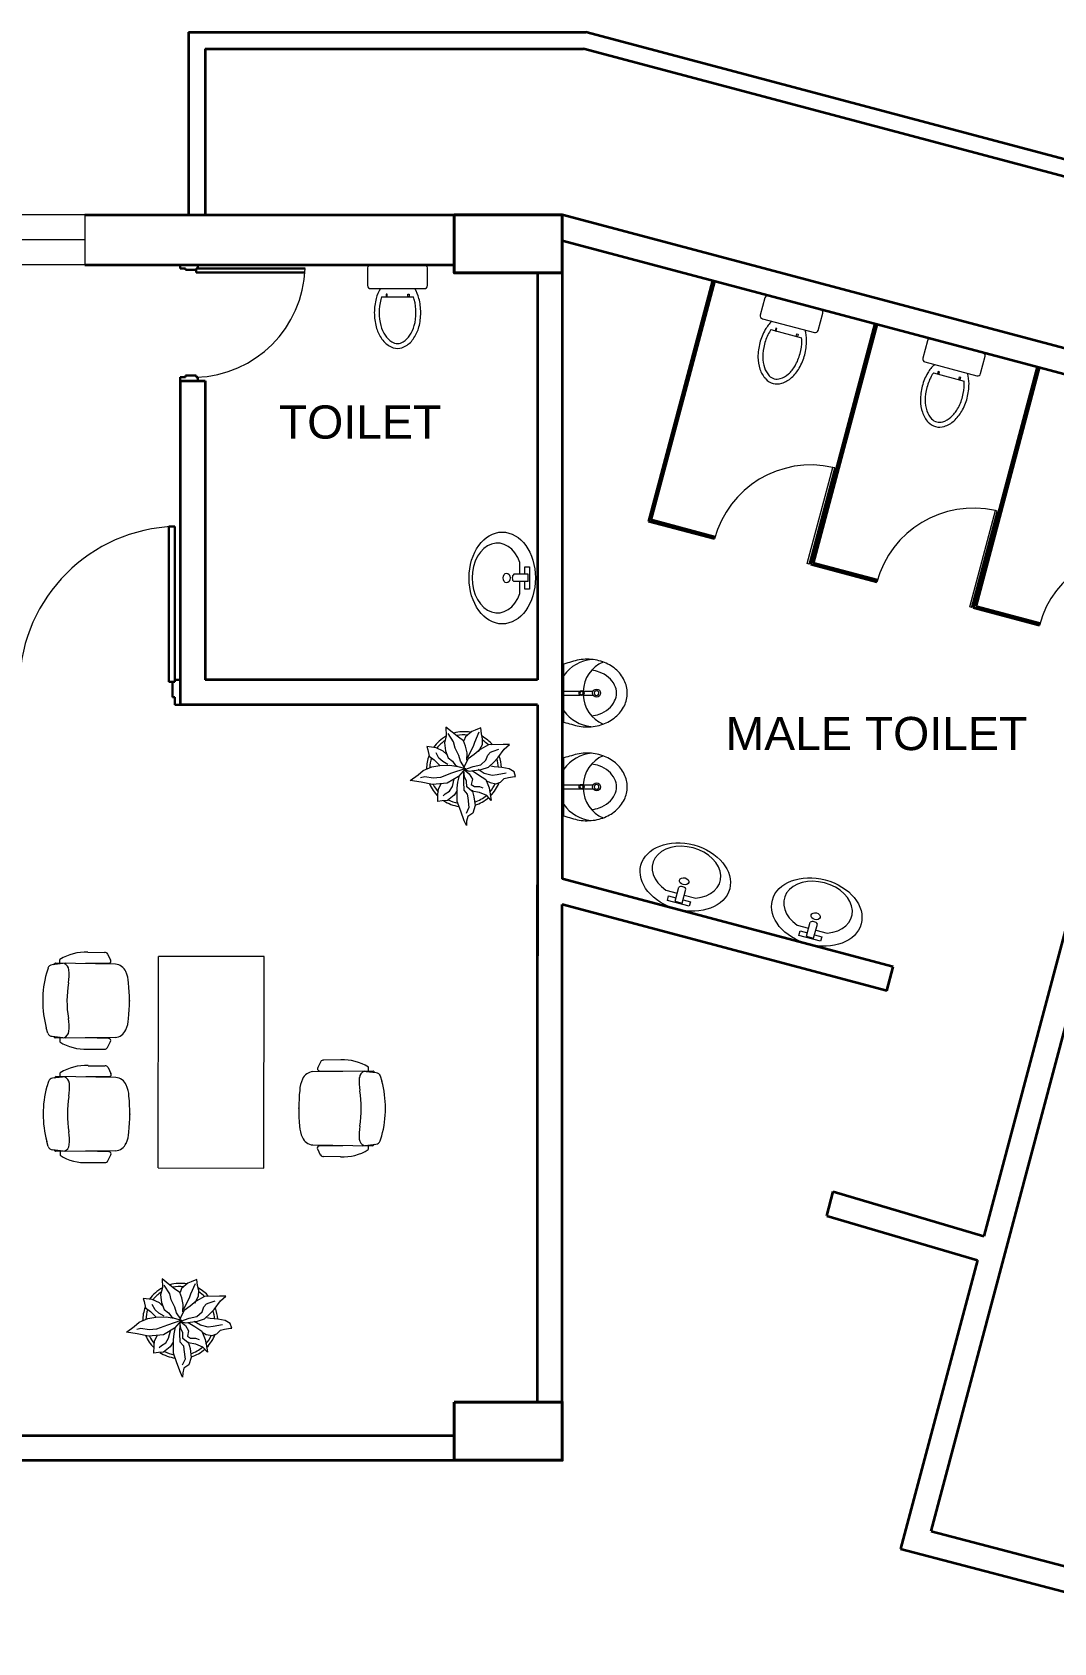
# Model space of a CAD drawing. Header units: millimetres. Extents: x 3079 to 579737, y 1565 to 1161826.
# Drawn here: x 109904 to 116054, y 327634 to 337333 of the extents above; entities that cross this region are included whole.
import ezdxf

# ---------------------------------------------------------------- set-up
doc = ezdxf.new("R2010")
doc.units = ezdxf.units.MM
for name, color, linetype, lineweight in [('1', 7, 'Continuous', 35), ('A_COL', 250, 'Continuous', 40), ('A_ELE1', 250, 'Continuous', 20), ('A_WIN-DOR', 250, 'Continuous', 30), ('DOOR', 250, 'Continuous', 15), ('IG-Area', 250, 'Continuous', 30), ('partition', 253, 'Continuous', 5), ('SILL', 251, 'Continuous', 18), ('WINDOW', 252, 'Continuous', 15)]:
    doc.layers.add(name, color=color, linetype=linetype, lineweight=lineweight)
doc.layers.add('FURNITURE', color=253, linetype='Continuous', lineweight=5, transparency=0.05)
doc.layers.add('TREES', color=72, linetype='Continuous', lineweight=5, transparency=0.05)
doc.styles.get("Standard").update_dxf_attribs({"font": 'arial.ttf'})

msp = doc.modelspace()

# ---------------------------------------------------------------- linework, layer by layer
at = {"layer": '1'}
for p, q in [((110844.9, 337333.2), (113236, 337333.2)), ((110844.9, 337333.2), (110844.9, 336233.2)), ((117197.6, 336279.4), (113236, 337333.2)), ((110944.9, 337233.2), (113222.9, 337233.2)), ((110944.9, 337233.2), (110944.9, 336233.2)), ((117171.9, 336182.8), (113222.9, 337233.2)), ((110219.9, 336233.1), (112444.9, 336233.2)), ((112944.9, 336233.2), (112944.9, 336233.1)), ((113094.9, 336233.2), (113094.9, 332235.4)), ((116914.9, 335216.4), (113094.9, 336232.5)), ((115314.9, 328306.8), (117419.9, 336220.3)), ((116953.6, 335050.9), (113094.9, 336077.5)), ((110219.9, 335933.2), (112444.9, 335933.2)), ((112944.9, 335883.2), (112944.9, 333433.1)), ((112944.9, 335883.2), (112944.9, 333433.1)), ((113998.6, 335836.9), (113613, 334387.3)), ((114010.2, 335833.8), (113627.7, 334395.8)), ((114976.6, 335576.7), (114591, 334127.1)), ((114988.2, 335573.7), (114605.7, 334135.7)), ((115954.6, 335316.6), (115569, 333867)), ((115966.2, 335313.5), (115583.7, 333875.5)), ((110794.9, 335233.2), (110944.9, 335233.2)), ((110794.9, 335233.2), (110794.9, 333283.1)), ((110944.9, 335233.2), (110944.9, 333433.1)), ((116953.6, 335050.9), (115632.3, 330083.3)), ((114011.2, 334281.4), (113613, 334387.3)), ((114014.4, 334292.9), (113627.7, 334395.8)), ((114989.2, 334021.2), (114591, 334127.1)), ((114992.4, 334032.8), (114605.7, 334135.7)), ((115967.1, 333761.1), (115569, 333867)), ((115970.3, 333772.7), (115583.7, 333875.5)), ((113094.9, 333503.2), (113094.9, 333503.2)), ((113094.9, 333503.2), (113094.9, 333503.2)), ((110944.9, 333433.1), (110944.9, 333433.1)), ((112944.9, 333433.1), (110944.9, 333433.1)), ((112944.9, 333283.1), (110794.9, 333283.1)), ((110944.9, 333283.1), (110944.9, 333283.1)), ((112944.9, 333283.2), (112944.9, 331770.9)), ((112944.9, 333283.1), (112944.9, 332198.1)), ((113094.9, 333353.2), (113094.9, 333353.2)), ((113094.9, 333353.2), (113094.9, 333353.2)), ((115086.7, 331705.6), (113094.9, 332235.4)), ((112944.9, 329083.1), (112944.9, 332198.1)), ((113094.9, 329033.1), (113094.9, 332080.2)), ((115048, 331560.2), (113094.9, 332080.2)), ((115048, 331560.2), (115086.7, 331705.6)), ((112944.9, 329083.1), (112944.9, 330734.8)), ((112944.9, 330531), (112944.9, 330531)), ((113094.9, 329083.1), (113094.9, 330531)), ((113094.9, 330531), (113094.9, 330531)), ((112944.9, 330381), (112944.9, 330381)), ((113094.9, 330381), (113094.9, 330381)), ((114687.4, 330206.1), (114726, 330351.1)), ((114726, 330351.1), (115632.3, 330083.3)), ((114687.4, 330206.1), (115593.7, 329938.3)), ((115593.7, 329938.3), (115131.3, 328199.9)), ((108419.9, 328883.1), (112444.9, 328883.1)), ((101919.9, 328733.1), (112794.9, 328733.1)), ((115314.9, 328306.8), (117185.6, 327816.9)), ((115131.3, 328199.9), (117292.2, 327634))]:
    msp.add_line(p, q, dxfattribs=at)
at = {"layer": 'A_COL'}
for points in [[(112444.9, 336233.2), (112444.9, 335883.2), (113094.9, 335883.2), (113094.9, 336233.2)], [(112444.9, 329083.1), (112444.9, 328733.1), (113094.9, 328733.1), (113094.9, 329083.1)]]:
    msp.add_lwpolyline(points, close=True, dxfattribs=at)
at = {"layer": 'A_ELE1', "transparency": 33554687}
for centre, radius, start, end in [((110870.3, 335931.3), 676.1, 271.74233, 358.25813), ((110792.2, 333390.9), 965.8, 91.74202, 178.25781)]:
    msp.add_arc(centre, radius, start, end, dxfattribs=at)
at = {"layer": 'A_WIN-DOR', "transparency": 33554687}
for p, q in [((110899.9, 335933.2), (110794.9, 335933.2)), ((110794.9, 335910.8), (110826.9, 335910.8)), ((110826.9, 335910.8), (110826.9, 335901.2)), ((110826.9, 335901.2), (110890.9, 335901.2)), ((110890.9, 335910.8), (111546.1, 335910.8)), ((110890.9, 335885.2), (111545.6, 335885.2)), ((110899.9, 335910.8), (110899.9, 335933.2)), ((110899.9, 335910.8), (110922.9, 335910.8)), ((110794.9, 335255.6), (110826.9, 335255.6)), ((110826.9, 335255.6), (110826.9, 335265.2)), ((110826.9, 335265.2), (110890.9, 335265.2)), ((110890.9, 335255.6), (110899.9, 335255.6)), ((110899.9, 335255.6), (110899.9, 335233.2)), ((110726.3, 333420.3), (110726.3, 334355.5)), ((110762.9, 333420.3), (110762.9, 334356.3)), ((110762.9, 333433.1), (110762.9, 333466)), ((110749.2, 333328.8), (110749.2, 333420.3)), ((110762.9, 333433.1), (110794.9, 333433.1)), ((110794.9, 333433.1), (110794.9, 333283.1)), ((110762.9, 333328.8), (110749.2, 333328.8)), ((110762.9, 333283.1), (110762.9, 333328.8)), ((110794.9, 333283.1), (110762.9, 333283.1))]:
    msp.add_line(p, q, dxfattribs=at)
at = {"layer": 'A_WIN-DOR'}
for p, q in [((110794.9, 335910.8), (110794.9, 335933.2)), ((110794.9, 335233.2), (110794.9, 335255.6)), ((110899.9, 335233.2), (110794.9, 335233.2)), ((110762.9, 334356.3), (110726.3, 334355.5))]:
    msp.add_line(p, q, dxfattribs=at)
at = {"layer": 'A_WIN-DOR', "transparency": 33554687}
for points in [[(110890.9, 335910.8), (110890.9, 335885.2)], [(110890.9, 335255.6), (110890.9, 335265.2)], [(110762.9, 333420.3), (110726.3, 333420.3)]]:
    msp.add_lwpolyline(points, dxfattribs=at)
at = {"layer": 'DOOR'}
for p, q in [((114569.7, 334132.8), (114724, 334712.6)), ((114581.3, 334129.7), (114735.6, 334709.6)), ((114735.6, 334709.6), (114724, 334712.6)), ((115547.7, 333872.7), (115702, 334452.5)), ((115559.3, 333869.6), (115713.6, 334449.4)), ((115713.6, 334449.4), (115702, 334452.5)), ((114581.3, 334129.7), (114569.7, 334132.8)), ((115559.3, 333869.6), (115547.7, 333872.7))]:
    msp.add_line(p, q, dxfattribs=at)
at = {"layer": 'FURNITURE'}
for p, q in [((111923.1, 335915.2), (111923.1, 335807.2)), ((112265.1, 335933.2), (111941.1, 335933.2)), ((112283.1, 335807.2), (112283.1, 335915.2)), ((111941.1, 335789.2), (112265.1, 335789.2)), ((112007.4, 335738.8), (112198.8, 335738.8)), ((112033.8, 335754.9), (112033.8, 335738.7)), ((112040.9, 335754.9), (112033.8, 335754.9)), ((112033.8, 335738.7), (112040.9, 335738.7)), ((112040.9, 335738.7), (112040.9, 335754.9)), ((112165.2, 335738.7), (112165.2, 335754.9)), ((112165.2, 335754.9), (112172.2, 335754.9)), ((112172.2, 335738.7), (112165.2, 335738.7)), ((112172.2, 335754.9), (112172.2, 335738.7)), ((114314.8, 335734.1), (114287, 335629.8)), ((114649.9, 335663.6), (114336.8, 335746.9)), ((114299.8, 335607.8), (114612.9, 335524.5)), ((114634.9, 335537.2), (114662.7, 335641.6)), ((114350.9, 335542), (114535.9, 335492.8)), ((114380.6, 335550.8), (114376.5, 335535.1)), ((114376.5, 335535.1), (114383.3, 335533.3)), ((114387.4, 335549), (114380.6, 335550.8)), ((114383.3, 335533.3), (114387.4, 335549)), ((114503.4, 335501.4), (114507.5, 335517)), ((114510.2, 335499.6), (114503.4, 335501.4)), ((114507.5, 335517), (114514.3, 335515.2)), ((114514.3, 335515.2), (114510.2, 335499.6)), ((115292.8, 335474), (115265, 335369.6)), ((115627.9, 335403.5), (115314.8, 335486.8)), ((115277.8, 335347.6), (115590.9, 335264.3)), ((115612.9, 335277.1), (115640.7, 335381.5)), ((115328.9, 335281.9), (115513.9, 335232.7)), ((115358.6, 335290.6), (115354.5, 335275)), ((115354.5, 335275), (115361.2, 335273.2)), ((115365.4, 335288.8), (115358.6, 335290.6)), ((115361.2, 335273.2), (115365.4, 335288.8)), ((115481.4, 335241.2), (115485.5, 335256.9)), ((115488.1, 335239.4), (115481.4, 335241.2)), ((115485.5, 335256.9), (115492.3, 335255.1)), ((115492.3, 335255.1), (115488.1, 335239.4)), ((112839.9, 334068.6), (112839.9, 334140.1)), ((112889.8, 334068.6), (112802.7, 334068.6)), ((112869.2, 334068.6), (112869.2, 334114.2)), ((112869.2, 334114.2), (112897, 334114.2)), ((112889.8, 334024.3), (112889.8, 334068.6)), ((112897, 334114.2), (112897, 333978.7)), ((112889.8, 334024.3), (112802.7, 334024.3)), ((112839.9, 333952.8), (112839.9, 334024.3)), ((112869.2, 333978.7), (112869.2, 334024.3)), ((112897, 333978.7), (112869.2, 333978.7)), ((113105, 333178.2), (113104.7, 333528.2)), ((113104.8, 333365), (113201.8, 333365.1)), ((113104.8, 333365), (113201.8, 333365.1)), ((113220.7, 333365.1), (113280.7, 333365.2)), ((113094.2, 333348.2), (113094.2, 333358.2)), ((113094.2, 333358.2), (113104.8, 333358.2)), ((113094.2, 333348.2), (113104.8, 333348.2)), ((113104.8, 333341.4), (113201.8, 333341.5)), ((113104.8, 333341.4), (113202.4, 333341.5)), ((113202.2, 333358), (113202.4, 333358)), ((113202.2, 333348.6), (113202.4, 333348.6)), ((113220.8, 333341.5), (113280.7, 333341.5)), ((113105, 332613.3), (113104.7, 332963.3)), ((113094.2, 332783.3), (113094.2, 332793.3)), ((113094.2, 332793.3), (113104.8, 332793.3)), ((113094.2, 332783.3), (113104.8, 332783.3)), ((113104.8, 332800.1), (113201.8, 332800.2)), ((113104.8, 332800.1), (113201.8, 332800.2)), ((113202.2, 332793.1), (113202.4, 332793.1)), ((113202.2, 332783.7), (113202.4, 332783.7)), ((113220.7, 332800.2), (113280.7, 332800.3)), ((113104.8, 332776.5), (113201.8, 332776.6)), ((113104.8, 332776.5), (113202.4, 332776.6)), ((113220.8, 332776.6), (113280.7, 332776.6)), ((113717.4, 332166.6), (113786.5, 332148.2)), ((113727.7, 332104.7), (113734.9, 332131.7)), ((113858.7, 332069.9), (113727.7, 332104.7)), ((113734.9, 332131.7), (113779, 332120)), ((113773.7, 332100), (113796.1, 332184.2)), ((113816.4, 332088.6), (113838.8, 332172.8)), ((113821.8, 332108.6), (113865.9, 332096.8)), ((113829.3, 332136.8), (113898.3, 332118.5)), ((113773.7, 332100), (113816.4, 332088.6)), ((113865.9, 332096.8), (113858.7, 332069.9)), ((114509, 331956), (114578, 331937.7)), ((114519.2, 331894.2), (114526.4, 331921.1)), ((114526.4, 331921.1), (114570.5, 331909.4)), ((114565.2, 331889.4), (114587.6, 331973.7)), ((114608, 331878.1), (114630.4, 331962.3)), ((114620.8, 331926.3), (114689.9, 331907.9)), ((114650.2, 331859.4), (114519.2, 331894.2)), ((114565.2, 331889.4), (114608, 331878.1)), ((114613.3, 331898), (114657.4, 331886.3)), ((114657.4, 331886.3), (114650.2, 331859.4)), ((110104.8, 331726), (110024.5, 331716.6)), ((110043.1, 331726.8), (110032.8, 331717.3)), ((110404.6, 331721.3), (110043.1, 331726.8)), ((110070.5, 331726.8), (110070.5, 331749.4)), ((110366.2, 331726.9), (110224.2, 331724.4)), ((110238, 331792.3), (110339.5, 331791.4)), ((110358, 331781.8), (110375.1, 331746.1)), ((110661.4, 330494.3), (110664, 331767.9)), ((111300.7, 331766.7), (110664, 331767.9)), ((111298.2, 330493.1), (111300.7, 331766.7)), ((109999.1, 331696.7), (109989.4, 331665.9)), ((109998.3, 331305.7), (109988.8, 331336.6)), ((110103.9, 331276), (110023.7, 331285.8)), ((110042.2, 331275.5), (110031.9, 331285.1)), ((110403.7, 331279.6), (110042.2, 331275.5)), ((110069.6, 331275.4), (110069.6, 331252.8)), ((110365.3, 331274.1), (110223.3, 331277.2)), ((110356.9, 331219.3), (110374.1, 331254.9)), ((110236.8, 331209.2), (110338.4, 331209.7)), ((111640.7, 331134), (111623.5, 331098.4)), ((111760.8, 331144), (111659.3, 331143.6)), ((110107.2, 331043.2), (110026.9, 331033.7)), ((110045.4, 331044), (110035.1, 331034.4)), ((110406.9, 331038.5), (110045.4, 331044)), ((110072.9, 331043.9), (110072.9, 331066.6)), ((110368.5, 331044), (110226.5, 331041.6)), ((110240.4, 331109.4), (110341.9, 331108.6)), ((110360.4, 331098.9), (110377.5, 331063.2)), ((111594, 331073.7), (111955.5, 331077.8)), ((111632.4, 331079.1), (111774.4, 331076.1)), ((111893.7, 331077.2), (111974, 331067.5)), ((111928, 331077.9), (111928.1, 331100.5)), ((111955.5, 331077.8), (111965.7, 331068.2)), ((111999.3, 331047.5), (112008.9, 331016.6)), ((110001.5, 331013.9), (109991.8, 330983)), ((110000.7, 330622.9), (109991.2, 330653.8)), ((111998.5, 330656.5), (112008.2, 330687.4)), ((110106.3, 330593.2), (110026, 330602.9)), ((110044.5, 330592.6), (110034.3, 330602.2)), ((110406.1, 330596.7), (110044.5, 330592.6)), ((110072, 330592.6), (110071.9, 330569.9)), ((110367.6, 330591.3), (110225.7, 330594.3)), ((110359.3, 330536.4), (110376.5, 330572.1)), ((111593.1, 330631.9), (111954.6, 330626.4)), ((111639.6, 330571.5), (111622.5, 330607.2)), ((111631.5, 330626.4), (111773.5, 330628.8)), ((111759.6, 330561), (111658.1, 330561.8)), ((111892.8, 330627.2), (111973.1, 330636.7)), ((111927.1, 330626.5), (111927.1, 330603.8)), ((111954.6, 330626.4), (111964.9, 330636)), ((110239.2, 330526.4), (110340.8, 330526.9)), ((110661.4, 330494.3), (111298.2, 330493.1))]:
    msp.add_line(p, q, dxfattribs=at)
for centre, radius in [((113211.1, 333353.5), 14.9), ((113301.2, 333353.4), 23.7), ((113211.1, 332788.6), 14.9), ((113301.2, 332788.5), 23.7)]:
    msp.add_circle(centre, radius, dxfattribs=at)
for centre, radius, start, end in [((111941.1, 335915.2), 18, 90.00008, 180.00008), ((112265.1, 335915.2), 18, 0.00008, 90.00008), ((111941.1, 335807.2), 18, 180.00008, 270.00008), ((112199.4, 335669.6), 232.9, 149.09665, 164.92694), ((112006.8, 335669.6), 232.9, 15.07322, 30.90351), ((112265.1, 335807.2), 18, 270.00008, 0.00008), ((112293, 335644.4), 329.8, 164.92694, 180.00008), ((112293, 335644.4), 301, 164.92694, 180.00008), ((112199.4, 335669.6), 204.1, 160.17606, 164.92694), ((112006.8, 335669.6), 204.1, 15.07322, 19.8241), ((111913.2, 335644.4), 301, 0.00008, 15.07322), ((111913.2, 335644.4), 329.8, 0.00008, 15.07322), ((114332.2, 335729.5), 18, 75.1045, 165.1045), ((112293, 335644.4), 329.8, 180.00008, 195.07322), ((112293, 335644.4), 301, 180.00008, 195.07322), ((111913.2, 335644.4), 301, 344.92694, 0.00008), ((111913.2, 335644.4), 329.8, 344.92694, 0.00008), ((114304.4, 335625.1), 18, 165.1045, 255.1045), ((114645.3, 335646.2), 18, 345.1045, 75.1045), ((112199.4, 335619.2), 232.9, 195.07322, 213.03163), ((112199.4, 335619.2), 204.1, 195.07322, 213.03163), ((112140.3, 335580.7), 133.6, 213.03163, 237.50031), ((112065.9, 335580.7), 133.6, 302.49985, 326.96853), ((112006.8, 335619.2), 204.1, 326.96853, 344.92694), ((112006.8, 335619.2), 232.9, 326.96853, 344.92694), ((114602.7, 335377.3), 329.8, 150.03136, 165.1045), ((114602.7, 335377.3), 301, 150.03136, 165.1045), ((114518.7, 335425.7), 232.9, 134.20107, 150.03136), ((114518.7, 335425.7), 204.1, 145.28047, 150.03136), ((114332.5, 335475.3), 232.9, 0.17764, 16.00792), ((114617.6, 335541.9), 18, 255.1045, 345.1045), ((112140.3, 335580.7), 162.4, 213.03163, 237.50031), ((112103.1, 335522.3), 93.1, 237.50031, 270.00008), ((112103.1, 335522.3), 64.3, 237.50031, 270.00008), ((112103.1, 335522.3), 64.3, 270.00008, 302.49985), ((112103.1, 335522.3), 93.1, 270.00008, 302.49985), ((112065.9, 335580.7), 162.4, 302.49985, 326.96853), ((114602.7, 335377.3), 329.8, 165.1045, 180.17764), ((114602.7, 335377.3), 301, 165.1045, 180.17764), ((114235.6, 335475), 301, 345.1045, 0.17764), ((114332.5, 335475.3), 204.1, 0.17764, 4.92852), ((114235.6, 335475), 329.8, 345.1045, 0.17764), ((115310.2, 335469.4), 18, 75.1045, 165.1045), ((115623.3, 335386.1), 18, 345.1045, 75.1045), ((114505.8, 335377), 232.9, 180.17764, 198.13605), ((114438.7, 335355.1), 162.4, 198.13605, 222.60472), ((114505.8, 335377), 204.1, 180.17764, 198.13605), ((114438.7, 335355.1), 133.6, 198.13605, 222.60472), ((114319.6, 335426.6), 204.1, 312.07295, 330.03136), ((114319.6, 335426.6), 232.9, 312.07295, 330.03136), ((114235.6, 335475), 301, 330.03136, 345.1045), ((114235.6, 335475), 329.8, 330.03136, 345.1045), ((115282.4, 335365), 18, 165.1045, 255.1045), ((115496.7, 335165.6), 232.9, 134.20107, 150.03136), ((114387.8, 335308.2), 93.1, 222.60472, 255.1045), ((114387.8, 335308.2), 64.3, 222.60472, 255.1045), ((114387.8, 335308.2), 93.1, 255.1045, 287.60427), ((114387.8, 335308.2), 64.3, 255.1045, 287.60427), ((114366.8, 335374.2), 133.6, 287.60427, 312.07295), ((114366.8, 335374.2), 162.4, 287.60427, 312.07295), ((115580.7, 335117.2), 329.8, 150.03136, 165.1045), ((115580.7, 335117.2), 301, 150.03136, 165.1045), ((115496.7, 335165.6), 204.1, 145.28047, 150.03136), ((115213.6, 335214.8), 301, 345.1045, 0.17764), ((115310.5, 335215.1), 204.1, 0.17764, 4.92852), ((115213.6, 335214.8), 329.8, 345.1045, 0.17764), ((115310.5, 335215.1), 232.9, 0.17764, 16.00792), ((115595.5, 335281.7), 18, 255.1045, 345.1045), ((115580.7, 335117.2), 329.8, 165.1045, 180.17764), ((115483.8, 335116.9), 232.9, 180.17764, 198.13605), ((115580.7, 335117.2), 301, 165.1045, 180.17764), ((115483.8, 335116.9), 204.1, 180.17764, 198.13605), ((115213.6, 335214.8), 301, 330.03136, 345.1045), ((115213.6, 335214.8), 329.8, 330.03136, 345.1045), ((115416.7, 335094.9), 162.4, 198.13605, 222.60472), ((115416.7, 335094.9), 133.6, 198.13605, 222.60472), ((115344.8, 335114.1), 133.6, 287.60427, 312.07295), ((115297.6, 335166.4), 204.1, 312.07295, 330.03136), ((115297.6, 335166.4), 232.9, 312.07295, 330.03136), ((115365.8, 335048.1), 93.1, 222.60472, 255.1045), ((115365.8, 335048.1), 64.3, 222.60472, 255.1045), ((115365.8, 335048.1), 93.1, 255.1045, 287.60427), ((115365.8, 335048.1), 64.3, 255.1045, 287.60427), ((115344.8, 335114.1), 162.4, 287.60427, 312.07295), ((113244.6, 333271.6), 285.4, 90.04768, 109.31122), ((113244.6, 333271.6), 285.4, 70.78414, 90.04768), ((113291.3, 333327.8), 228.7, 94.88687, 144.67251), ((113266.8, 333036.9), 517.4, 103.01394, 108.25618), ((113419.8, 333357.6), 199.2, 113.40337, 177.83231), ((113244.6, 333271.6), 220.5, 70.78414, 83.03366), ((113258.6, 333311.6), 178.1, 49.89264, 70.78414), ((113258.6, 333311.6), 243.1, 49.89264, 70.78414), ((113280, 333337.1), 209.8, 26.19578, 49.89264), ((113211.1, 333353.5), 10, 90.04768, 270.04768), ((113211.1, 333353.1), 10, 90.04768, 270.04768), ((113211.1, 333353.5), 10, 270.04768, 90.04768), ((113211.1, 333353.1), 10, 270.04768, 90.04768), ((113301.2, 333353.4), 14.1, 90.04768, 270.04768), ((113301.2, 333353.4), 14.1, 270.04768, 90.04768), ((113280, 333337.1), 144.8, 26.19578, 49.89264), ((113313.2, 333353.4), 107.9, 0.04768, 26.19578), ((113313.2, 333353.4), 172.8, 0.04768, 26.19578), ((113419.8, 333349.4), 199.2, 182.26305, 246.69199), ((113280, 333369.6), 144.8, 310.20272, 333.89958), ((113313.2, 333353.4), 107.9, 333.89958, 0.04768), ((113280, 333369.6), 209.8, 310.20272, 333.89958), ((113313.2, 333353.4), 172.8, 333.89958, 0.04768), ((113291.6, 333379.6), 229.4, 215.51972, 263.89207), ((113266.2, 333669.8), 517.4, 251.83917, 257.08142), ((113244.5, 333435), 220.5, 277.0617, 289.31122), ((113258.5, 333395.1), 178.1, 289.31122, 310.20272), ((113258.5, 333395.1), 243.1, 289.31122, 310.20272), ((113244.5, 333435), 285.4, 250.78414, 270.04768), ((113244.5, 333435), 285.4, 270.04768, 289.31122), ((113291.3, 332762.9), 228.7, 94.88687, 144.67251), ((113266.8, 332472), 517.4, 103.01394, 108.25618), ((113244.6, 332706.7), 285.4, 90.04768, 109.31122), ((113419.8, 332792.7), 199.2, 113.40337, 177.83231), ((113244.6, 332706.7), 285.4, 70.78414, 90.04768), ((113258.6, 332746.7), 243.1, 49.89264, 70.78414), ((113244.6, 332706.7), 220.5, 70.78414, 83.03366), ((113258.6, 332746.7), 178.1, 49.89264, 70.78414), ((113280, 332772.2), 144.8, 26.19578, 49.89264), ((113280, 332772.2), 209.8, 26.19578, 49.89264), ((113211.1, 332788.6), 10, 90.04768, 270.04768), ((113211.1, 332788.2), 10, 90.04768, 270.04768), ((113211.1, 332788.6), 10, 270.04768, 90.04768), ((113211.1, 332788.2), 10, 270.04768, 90.04768), ((113301.2, 332788.5), 14.1, 90.04768, 270.04768), ((113301.2, 332788.5), 14.1, 270.04768, 90.04768), ((113313.2, 332788.5), 107.9, 0.04768, 26.19578), ((113313.2, 332788.5), 107.9, 333.89958, 0.04768), ((113313.2, 332788.5), 172.8, 0.04768, 26.19578), ((113313.2, 332788.5), 172.8, 333.89958, 0.04768), ((113419.8, 332784.5), 199.2, 182.26305, 246.69199), ((113258.5, 332830.2), 178.1, 289.31122, 310.20272), ((113280, 332804.7), 144.8, 310.20272, 333.89958), ((113280, 332804.7), 209.8, 310.20272, 333.89958), ((113291.6, 332814.7), 229.4, 215.51972, 263.89207), ((113266.2, 333104.9), 517.4, 251.83917, 257.08142), ((113244.5, 332870.1), 285.4, 250.78414, 270.04768), ((113244.5, 332870.1), 285.4, 270.04768, 289.31122), ((113244.5, 332870.1), 220.5, 277.0617, 289.31122), ((113258.5, 332830.2), 243.1, 289.31122, 310.20272), ((110025.8, 331687.8), 28.4, 92.58911, 161.73402), ((110222.3, 331504.9), 288, 86.91657, 121.82872), ((110080, 331682.2), 45.2, 4.47378, 70.34751), ((110080, 331682.2), 45.2, 4.47378, 70.34751), ((110342.2, 331773.6), 17.9, 27.05729, 98.21227), ((110365.5, 331739.2), 12.2, 273.75774, 33.31042), ((110398.9, 331647.2), 74.1, 22.67489, 85.69462), ((110595.5, 331500.1), 628.4, 164.69676, 195.07531), ((109808.3, 331661.5), 317.9, 350.31066, 4.4751), ((110309.7, 331602.1), 174.3, 2.04894, 25.15573), ((110754, 331499.7), 641.1, 170.31077, 189.4613), ((109409.5, 331502.4), 1079.6, 354.15744, 5.61463), ((109807.7, 331341.8), 317.9, 355.29697, 9.46141), ((110309.3, 331399.1), 174.3, 334.61635, 357.72312), ((110025.1, 331314.6), 28.4, 198.03806, 267.18297), ((110222.3, 331496.7), 288, 237.94337, 272.8555), ((110079.3, 331320), 45.2, 289.42457, 355.29829), ((110364.5, 331261.8), 12.2, 326.46165, 86.01434), ((110398.3, 331353.6), 74.1, 274.07746, 337.09718), ((110341.2, 331227.5), 17.9, 261.5598, 332.71478), ((111656.5, 331125.7), 17.9, 81.5598, 152.71478), ((111775.3, 330856.6), 288, 57.94337, 92.8555), ((110224.7, 330822.1), 288, 86.91657, 121.82872), ((110082.4, 330999.3), 45.2, 4.47378, 70.34751), ((110082.4, 330999.3), 45.2, 4.47378, 70.34751), ((110344.6, 331090.7), 17.9, 27.05729, 98.21227), ((110367.9, 331056.4), 12.2, 273.75774, 33.31042), ((110401.3, 330964.4), 74.1, 22.67489, 85.69462), ((111599.3, 330999.6), 74.1, 94.07746, 157.09718), ((111633.1, 331091.5), 12.2, 146.46165, 266.01434), ((112189.9, 331011.5), 317.9, 175.29697, 189.46141), ((111918.3, 331033.3), 45.2, 109.42457, 175.29829), ((111972.5, 331038.7), 28.4, 18.03806, 87.18297), ((110597.9, 330817.2), 628.4, 164.69676, 195.07531), ((110028.2, 331004.9), 28.4, 92.58911, 161.73402), ((109810.7, 330978.6), 317.9, 350.31066, 4.4751), ((110312, 330919.3), 174.3, 2.04894, 25.15573), ((112588.2, 330850.9), 1079.6, 174.15744, 185.61463), ((111688.4, 330954.2), 174.3, 154.61635, 177.72312), ((111243.7, 330853.5), 641.1, 350.31077, 9.4613), ((111402.1, 330853.2), 628.4, 344.69676, 15.07531), ((110756.4, 330816.9), 641.1, 170.31077, 189.4613), ((109411.8, 330819.6), 1079.6, 354.15744, 5.61463), ((111688, 330751.1), 174.3, 182.04894, 205.15573), ((112189.3, 330691.8), 317.9, 170.31066, 184.4751), ((109810.1, 330658.9), 317.9, 355.29697, 9.46141), ((110311.6, 330716.2), 174.3, 334.61635, 357.72312), ((111598.7, 330706), 74.1, 202.67489, 265.69462), ((111917.6, 330671.1), 45.2, 184.47378, 250.34751), ((111917.6, 330671.1), 45.2, 184.47378, 250.34751), ((111971.8, 330665.5), 28.4, 272.58911, 341.73402), ((110027.5, 330631.7), 28.4, 198.03806, 267.18297), ((110224.7, 330813.8), 288, 237.94337, 272.8555), ((110081.7, 330637.1), 45.2, 289.42457, 355.29829), ((110366.9, 330578.9), 12.2, 326.46165, 86.01434), ((110400.7, 330670.8), 74.1, 274.07746, 337.09718), ((111632.1, 330614), 12.2, 93.75774, 213.31042), ((111655.4, 330579.7), 17.9, 207.05729, 278.21227), ((111775.3, 330848.4), 288, 266.91657, 301.82872), ((110343.5, 330544.7), 17.9, 261.5598, 332.71478)]:
    msp.add_arc(centre, radius, start, end, dxfattribs=at)
for centre, major_axis, start_param, end_param in [((112733.4, 334046.4), (0, 276.5), 1.570796326794886, 7.853981633974473), ((112703.8, 334046.4), (0, 210.2), -1.109185, 4.250778), ((112759.6, 334046.4), (0, -28.6), -1.570796, 4.712389), ((112812.5, 334046.4), (0, -26), 3.694408, 5.73037), ((113835.3, 332245.4), (267.3, -71.1), 1.570796326794886, 7.853981633974473), ((113842.9, 332274), (203.1, -54), -1.109185, 4.250778), ((113828.5, 332220.1), (-27.6, 7.3), -1.570796, 4.712389), ((114626.8, 332034.9), (267.3, -71.1), 1.570796326794886, 7.853981633974473), ((114634.4, 332063.5), (203.1, -54), -1.109185, 4.250778), ((113814.9, 332169), (-25.1, 6.7), 3.694408, 5.73037), ((114620, 332009.6), (-27.6, 7.3), -1.570796, 4.712389), ((114606.5, 331958.4), (-25.1, 6.7), 3.694408, 5.73037)]:
    msp.add_ellipse(centre, major_axis=major_axis, ratio=0.723214, start_param=start_param, end_param=end_param, dxfattribs=at)
for p in [(110489.2, 331500.3), (111508.5, 330853), (110491.6, 330817.4)]:
    msp.add_point(p, dxfattribs=at)
at = {"layer": 'partition'}
for centre in [(114591, 334127.1), (115569, 333867), (116547, 333606.9)]:
    msp.add_arc(centre, 600, 77.20582, 165.1045, dxfattribs=at)
at = {"layer": 'SILL'}
for p, q in [((110219.9, 336233.1), (108419.9, 336233.1)), ((110219.9, 335933.1), (108419.9, 335933.1))]:
    msp.add_line(p, q, dxfattribs=at)
at = {"layer": 'TREES'}
for p, q in [((112396.7, 333095.4), (112385.6, 333052.7)), ((112432.1, 333118.8), (112394.2, 333148.2)), ((112394.2, 333148.2), (112396.7, 333095.4)), ((112440.7, 333058.8), (112407.5, 333109)), ((112470.1, 333088.2), (112432.1, 333118.8)), ((112500.7, 333064.8), (112470.1, 333088.2)), ((112511.3, 333089.8), (112502.4, 333065.4)), ((112549.7, 333121.9), (112511.3, 333089.8)), ((112570.3, 333130.9), (112549.7, 333121.9)), ((112593.4, 333118.2), (112566.3, 333056.5)), ((112603.6, 333143.8), (112570.3, 333130.9)), ((112608.6, 333107.8), (112603.6, 333143.8)), ((112615.1, 333078.4), (112608.6, 333107.8)), ((112613.9, 333043.7), (112615.1, 333078.4)), ((112335.4, 333024.4), (112280.2, 333030.6)), ((112280.2, 333030.6), (112286.4, 333011)), ((112286.4, 333011), (112293.7, 332974.3)), ((112378.1, 333003.7), (112335.4, 333024.4)), ((112352.5, 332960.8), (112335.4, 332992.7)), ((112397.7, 332985.2), (112378.1, 333003.7)), ((112385.6, 333052.7), (112391.7, 333006)), ((112391.7, 333006), (112407.5, 332963.3)), ((112449.2, 333022.1), (112440.7, 333058.8)), ((112471.3, 332976.6), (112449.2, 333022.1)), ((112481.1, 332942.4), (112471.3, 332976.6)), ((112513, 333034.2), (112500.7, 333064.8)), ((112521.5, 332993.9), (112513, 333034.2)), ((112520.3, 332949.7), (112521.5, 332993.9)), ((112557.4, 333032.1), (112521.5, 332961.6)), ((112564.5, 332982.9), (112527.6, 332958.3)), ((112566.3, 333056.5), (112557.4, 333032.1)), ((112599.9, 333013.5), (112564.5, 332982.9)), ((112590.7, 333001.2), (112613.9, 333043.7)), ((112650.1, 333041.7), (112599.9, 333013.5)), ((112635.3, 332949.7), (112646.4, 332979.1)), ((112646.4, 332979.1), (112662.4, 332997.5)), ((112739.5, 333042.9), (112650.1, 333041.7)), ((112662.4, 332997.5), (112678.3, 333003.7)), ((112678.3, 333003.7), (112713.7, 333015.8)), ((112707.6, 332963.3), (112745.6, 333015.8)), ((112777.5, 333042.9), (112739.5, 333042.9)), ((112745.6, 333015.8), (112777.5, 333042.9)), ((112226.4, 332861.5), (112257.1, 332887.2)), ((112257.1, 332887.2), (112309.6, 332909.3)), ((112293.7, 332974.3), (112324.4, 332951)), ((112309.6, 332909.3), (112357.5, 332917.8)), ((112324.4, 332951), (112356.3, 332919.1)), ((112375.9, 332941.2), (112352.5, 332960.8)), ((112357.5, 332917.8), (112418.6, 332919.1)), ((112406.5, 332922.8), (112375.9, 332941.2)), ((112407.5, 332963.3), (112433.4, 332943.7)), ((112418.6, 332919.1), (112466.3, 332911.8)), ((112508, 332897), (112427.1, 332870.1)), ((112433.4, 332943.7), (112453, 332917.8)), ((112453, 332917.8), (112462.8, 332914.3)), ((112466.3, 332911.8), (112511.7, 332898.2)), ((112511.7, 332898.2), (112470.1, 332850.5)), ((112506.7, 332905.7), (112481.1, 332942.4)), ((112500.7, 332882.4), (112499.4, 332818.6)), ((112527.6, 332958.3), (112501.9, 332908)), ((112501.9, 332908), (112508, 332893.4)), ((112501.9, 332887.2), (112508, 332888.4)), ((112506.7, 332849.2), (112501.9, 332887.2)), ((112504.4, 332892.2), (112534.9, 332882.4)), ((112508, 332893.4), (112558.2, 332911.8)), ((112508, 332888.4), (112534.9, 332867.6)), ((112534.9, 332882.4), (112607.2, 332893.4)), ((112552.2, 332886.1), (112591.3, 332861.5)), ((112558.2, 332911.8), (112604.7, 332921.6)), ((112625.5, 332868.8), (112587.6, 332892.2)), ((112604.7, 332921.6), (112635.3, 332949.7)), ((112607.2, 332893.4), (112650.1, 332906.8)), ((112650.1, 332906.8), (112682, 332937.4)), ((112684.3, 332909.3), (112664.7, 332913)), ((112682, 332937.4), (112707.6, 332963.3)), ((112731, 332904.5), (112684.3, 332909.3)), ((112775, 332897), (112731, 332904.5)), ((112804.3, 332878.6), (112775, 332897)), ((112814.1, 332851.7), (112804.3, 332878.6)), ((112179.9, 332826.1), (112226.4, 332861.5)), ((112244.8, 332817.5), (112179.9, 332826.1)), ((112266.9, 332849.2), (112242.3, 332843.2)), ((112313.3, 332802.7), (112244.8, 332817.5)), ((112317.1, 332841.9), (112266.9, 332849.2)), ((112402.7, 332810), (112313.3, 332802.7)), ((112361.1, 332845.7), (112317.1, 332841.9)), ((112348.8, 332774.6), (112366.1, 332808.8)), ((112427.1, 332870.1), (112361.1, 332845.7)), ((112470.1, 332850.5), (112402.7, 332810)), ((112416.3, 332762.3), (112433.4, 332791.7)), ((112433.4, 332791.7), (112444.4, 332835.9)), ((112462.8, 332780.6), (112466.3, 332816.3)), ((112466.3, 332816.3), (112476.1, 332857.8)), ((112499.4, 332818.6), (112501.9, 332768.5)), ((112519, 332823.6), (112506.7, 332849.2)), ((112520.3, 332788.1), (112519, 332823.6)), ((112550.9, 332763.5), (112520.3, 332788.1)), ((112534.9, 332867.6), (112553.4, 332834.6)), ((112553.4, 332834.6), (112547.2, 332802.7)), ((112547.2, 332802.7), (112565.5, 332790.4)), ((112565.5, 332790.4), (112596.1, 332790.4)), ((112591.3, 332861.5), (112634.1, 332833.4)), ((112596.1, 332790.4), (112617, 332783.1)), ((112672.2, 332856.7), (112625.5, 332868.8)), ((112634.1, 332833.4), (112653.7, 332783.1)), ((112635.3, 332827.3), (112659.9, 332813.8)), ((112653.7, 332783.1), (112661.2, 332743.9)), ((112659.9, 332813.8), (112695.3, 332807.7)), ((112702.6, 332861.5), (112672.2, 332856.7)), ((112695.3, 332807.7), (112723.5, 332817.5)), ((112757.9, 332871.3), (112702.6, 332861.5)), ((112723.5, 332817.5), (112745.6, 332838.2)), ((112745.6, 332838.2), (112770.2, 332845.7)), ((112770.2, 332845.7), (112806.8, 332850.5)), ((112806.8, 332850.5), (112814.1, 332851.7)), ((112345.2, 332701), (112346.5, 332745.2)), ((112372.1, 332704.7), (112345.2, 332701)), ((112346.5, 332745.2), (112348.8, 332774.6)), ((112404, 332707.2), (112372.1, 332704.7)), ((112377.1, 332735.4), (112390.4, 332746.4)), ((112390.4, 332746.4), (112416.3, 332762.3)), ((112443.2, 332737.9), (112404, 332707.2)), ((112461.5, 332767.3), (112443.2, 332737.9)), ((112462.8, 332741.4), (112462.8, 332780.6)), ((112462.8, 332699.7), (112462.8, 332741.4)), ((112483.6, 332642.2), (112462.8, 332699.7)), ((112501.9, 332768.5), (112522.8, 332743.9)), ((112522.8, 332743.9), (112526.3, 332723.1)), ((112526.3, 332723.1), (112532.6, 332664.3)), ((112597.4, 332753.7), (112550.9, 332763.5)), ((112552.2, 332768.5), (112563.2, 332729.1)), ((112563.2, 332729.1), (112570.5, 332675.3)), ((112640.3, 332736.6), (112597.4, 332753.7)), ((112667.2, 332707.2), (112640.3, 332736.6)), ((112661.2, 332743.9), (112667.2, 332707.2)), ((112504.4, 332583.4), (112483.6, 332642.2)), ((112532.6, 332664.3), (112515.3, 332627.6)), ((112526.3, 332609.2), (112519, 332581.1)), ((112555.7, 332631.1), (112526.3, 332609.2)), ((112570.5, 332675.3), (112555.7, 332631.1)), ((112517.8, 332555.2), (112504.4, 332583.4)), ((112519, 332581.1), (112517.8, 332555.2)), ((110723.2, 329796.5), (110685.3, 329825.9)), ((110685.3, 329825.9), (110687.8, 329773.1)), ((110731.8, 329736.4), (110698.6, 329786.7)), ((110761.2, 329765.8), (110723.2, 329796.5)), ((110840.8, 329799.6), (110802.4, 329767.5)), ((110861.4, 329808.6), (110840.8, 329799.6)), ((110884.5, 329795.9), (110857.5, 329734.1)), ((110894.8, 329821.5), (110861.4, 329808.6)), ((110899.8, 329785.4), (110894.8, 329821.5)), ((110906.2, 329756), (110899.8, 329785.4)), ((110626.5, 329702), (110571.3, 329708.3)), ((110571.3, 329708.3), (110577.6, 329688.7)), ((110577.6, 329688.7), (110584.9, 329652)), ((110669.3, 329681.4), (110626.5, 329702)), ((110688.9, 329662.8), (110669.3, 329681.4)), ((110687.8, 329773.1), (110676.8, 329730.4)), ((110676.8, 329730.4), (110682.8, 329683.7)), ((110682.8, 329683.7), (110698.6, 329640.9)), ((110740.3, 329699.7), (110731.8, 329736.4)), ((110762.4, 329654.3), (110740.3, 329699.7)), ((110791.8, 329742.5), (110761.2, 329765.8)), ((110804.1, 329711.8), (110791.8, 329742.5)), ((110802.4, 329767.5), (110793.5, 329743.1)), ((110812.6, 329671.6), (110804.1, 329711.8)), ((110848.5, 329709.7), (110812.6, 329639.3)), ((110857.5, 329734.1), (110848.5, 329709.7)), ((110891, 329691.2), (110855.6, 329660.5)), ((110881.8, 329678.9), (110905, 329721.4)), ((110941.2, 329719.3), (110891, 329691.2)), ((110905, 329721.4), (110906.2, 329756)), ((111030.6, 329720.6), (110941.2, 329719.3)), ((110953.5, 329675.1), (110969.4, 329681.4)), ((110969.4, 329681.4), (111004.8, 329693.5)), ((110998.8, 329640.9), (111036.7, 329693.5)), ((111068.6, 329720.6), (111030.6, 329720.6)), ((111036.7, 329693.5), (111068.6, 329720.6)), ((110548.2, 329564.8), (110600.7, 329586.9)), ((110584.9, 329652), (110615.5, 329628.6)), ((110600.7, 329586.9), (110648.6, 329595.5)), ((110615.5, 329628.6), (110647.4, 329596.7)), ((110643.6, 329638.4), (110626.5, 329670.3)), ((110667, 329618.8), (110643.6, 329638.4)), ((110648.6, 329595.5), (110709.7, 329596.7)), ((110697.6, 329600.5), (110667, 329618.8)), ((110698.6, 329640.9), (110724.5, 329621.3)), ((110709.7, 329596.7), (110757.4, 329589.4)), ((110724.5, 329621.3), (110744.1, 329595.5)), ((110744.1, 329595.5), (110753.9, 329591.9)), ((110757.4, 329589.4), (110802.9, 329575.9)), ((110772.2, 329620.1), (110762.4, 329654.3)), ((110797.9, 329583.4), (110772.2, 329620.1)), ((110818.7, 329635.9), (110793.1, 329585.7)), ((110793.1, 329585.7), (110799.1, 329571.1)), ((110799.1, 329571.1), (110849.3, 329589.4)), ((110811.4, 329627.4), (110812.6, 329671.6)), ((110855.6, 329660.5), (110818.7, 329635.9)), ((110849.3, 329589.4), (110895.8, 329599.2)), ((110895.8, 329599.2), (110926.4, 329627.4)), ((110898.3, 329571.1), (110941.2, 329584.4)), ((110926.4, 329627.4), (110937.5, 329656.8)), ((110937.5, 329656.8), (110953.5, 329675.1)), ((110941.2, 329584.4), (110973.1, 329615.1)), ((110975.4, 329586.9), (110955.8, 329590.7)), ((110973.1, 329615.1), (110998.8, 329640.9)), ((111022.1, 329582.1), (110975.4, 329586.9)), ((111066.1, 329574.6), (111022.1, 329582.1)), ((110471.1, 329503.8), (110517.5, 329539.2)), ((110535.9, 329495.2), (110471.1, 329503.8)), ((110517.5, 329539.2), (110548.2, 329564.8)), ((110558, 329526.9), (110533.4, 329520.9)), ((110604.4, 329480.4), (110535.9, 329495.2)), ((110608.2, 329519.6), (110558, 329526.9)), ((110693.9, 329487.7), (110604.4, 329480.4)), ((110652.2, 329523.4), (110608.2, 329519.6)), ((110639.9, 329452.3), (110657.2, 329486.5)), ((110718.2, 329547.7), (110652.2, 329523.4)), ((110761.2, 329528.1), (110693.9, 329487.7)), ((110799.1, 329574.6), (110718.2, 329547.7)), ((110724.5, 329469.4), (110735.5, 329513.6)), ((110753.9, 329458.3), (110757.4, 329494)), ((110757.4, 329494), (110767.2, 329535.4)), ((110802.9, 329575.9), (110761.2, 329528.1)), ((110791.8, 329560), (110790.6, 329496.2)), ((110790.6, 329496.2), (110793.1, 329446.2)), ((110793.1, 329564.8), (110799.1, 329566.1)), ((110797.9, 329526.9), (110793.1, 329564.8)), ((110795.6, 329569.8), (110826, 329560)), ((110810.1, 329501.3), (110797.9, 329526.9)), ((110799.1, 329566.1), (110826, 329545.2)), ((110811.4, 329465.8), (110810.1, 329501.3)), ((110826, 329560), (110898.3, 329571.1)), ((110826, 329545.2), (110844.5, 329512.3)), ((110844.5, 329512.3), (110838.3, 329480.4)), ((110843.3, 329563.8), (110882.5, 329539.2)), ((110916.6, 329546.5), (110878.7, 329569.8)), ((110882.5, 329539.2), (110925.2, 329511.1)), ((110963.3, 329534.4), (110916.6, 329546.5)), ((110925.2, 329511.1), (110944.8, 329460.8)), ((110926.4, 329505), (110951, 329491.5)), ((110951, 329491.5), (110986.5, 329485.4)), ((110993.8, 329539.2), (110963.3, 329534.4)), ((110986.5, 329485.4), (111014.6, 329495.2)), ((111049, 329549), (110993.8, 329539.2)), ((111014.6, 329495.2), (111036.7, 329515.8)), ((111036.7, 329515.8), (111061.3, 329523.4)), ((111061.3, 329523.4), (111098, 329528.1)), ((111095.5, 329556.3), (111066.1, 329574.6)), ((111105.3, 329529.4), (111095.5, 329556.3)), ((111098, 329528.1), (111105.3, 329529.4)), ((110636.3, 329378.7), (110637.6, 329422.9)), ((110637.6, 329422.9), (110639.9, 329452.3)), ((110668.2, 329413.1), (110681.6, 329424.1)), ((110681.6, 329424.1), (110707.4, 329440)), ((110734.3, 329415.6), (110695.1, 329384.9)), ((110707.4, 329440), (110724.5, 329469.4)), ((110752.6, 329445), (110734.3, 329415.6)), ((110753.9, 329419.1), (110753.9, 329458.3)), ((110753.9, 329377.4), (110753.9, 329419.1)), ((110793.1, 329446.2), (110813.9, 329421.6)), ((110842, 329441.2), (110811.4, 329465.8)), ((110813.9, 329421.6), (110817.4, 329400.8)), ((110817.4, 329400.8), (110823.7, 329342)), ((110838.3, 329480.4), (110856.6, 329468.1)), ((110888.5, 329431.4), (110842, 329441.2)), ((110843.3, 329446.2), (110854.3, 329406.8)), ((110854.3, 329406.8), (110861.6, 329353)), ((110856.6, 329468.1), (110887.3, 329468.1)), ((110887.3, 329468.1), (110908.1, 329460.8)), ((110931.4, 329414.3), (110888.5, 329431.4)), ((110958.3, 329384.9), (110931.4, 329414.3)), ((110944.8, 329460.8), (110952.3, 329421.6)), ((110952.3, 329421.6), (110958.3, 329384.9)), ((110663.2, 329382.4), (110636.3, 329378.7)), ((110695.1, 329384.9), (110663.2, 329382.4)), ((110774.7, 329319.9), (110753.9, 329377.4)), ((110795.6, 329261.1), (110774.7, 329319.9)), ((110823.7, 329342), (110806.4, 329305.3)), ((110846.8, 329308.8), (110817.4, 329286.9)), ((110861.6, 329353), (110846.8, 329308.8)), ((110808.9, 329232.9), (110795.6, 329261.1)), ((110810.1, 329258.8), (110808.9, 329232.9)), ((110817.4, 329286.9), (110810.1, 329258.8))]:
    msp.add_line(p, q, dxfattribs=at)
for centre, radius, start, end in [((112503.5, 332894.8), 226, 118.34547, 144.45412), ((112503.5, 332894.8), 226, 79.70378, 106.12808), ((112503.5, 332894.8), 207.1, 84.18858, 102.40281), ((112503.5, 332894.8), 226, 40.66057, 61.33926), ((112503.5, 332894.8), 226, 158.58617, 179.74423), ((112503.5, 332894.8), 207.1, 123.38678, 142.07557), ((112503.5, 332894.8), 207.1, 45.08351, 57.50228), ((112503.5, 332894.8), 207.1, 160.65586, 177.50575), ((112503.5, 332894.8), 207.1, 3.26994, 17.40025), ((112503.5, 332894.8), 226, 2.50299, 20.45628), ((112503.5, 332894.8), 226, 202.97684, 225.84728), ((112503.5, 332894.8), 207.1, 206.27612, 221.1349), ((112503.5, 332894.8), 207.1, 318.47558, 335.33471), ((112503.5, 332894.8), 226, 314.80206, 339.18037), ((112503.5, 332894.8), 226, 236.95629, 262.29504), ((112503.5, 332894.8), 207.1, 242.68987, 259.53455), ((112503.5, 332894.8), 207.1, 287.98642, 310.5771), ((112503.5, 332894.8), 226, 287.12296, 310.98158), ((110794.6, 329572.5), 226, 79.70378, 106.12808), ((110794.6, 329572.5), 207.1, 84.18858, 102.40281), ((110794.6, 329572.5), 226, 118.34547, 144.45412), ((110794.6, 329572.5), 207.1, 123.38678, 142.07557), ((110794.6, 329572.5), 226, 40.66057, 61.33926), ((110794.6, 329572.5), 207.1, 45.08351, 57.50228), ((110794.6, 329572.5), 226, 158.58617, 179.74423), ((110794.6, 329572.5), 207.1, 160.65586, 177.50575), ((110794.6, 329572.5), 207.1, 3.26994, 17.40025), ((110794.6, 329572.5), 226, 2.50299, 20.45628), ((110794.6, 329572.5), 226, 202.97684, 225.84728), ((110794.6, 329572.5), 207.1, 318.47558, 335.33471), ((110794.6, 329572.5), 226, 314.80206, 339.18037), ((110794.6, 329572.5), 207.1, 206.27612, 221.1349), ((110794.6, 329572.5), 207.1, 242.68987, 259.53455), ((110794.6, 329572.5), 207.1, 287.98642, 310.5771), ((110794.6, 329572.5), 226, 287.12296, 310.98158), ((110794.6, 329572.5), 226, 236.95629, 262.29504)]:
    msp.add_arc(centre, radius, start, end, dxfattribs=at)
at = {"layer": 'WINDOW'}
for p, q in [((110219.9, 336233.1), (110219.9, 335933.1)), ((110219.9, 336083.1), (108419.9, 336083.1))]:
    msp.add_line(p, q, dxfattribs=at)

# ---------------------------------------------------------------- texts
at = {"layer": 'IG-Area', "attachment_point": 1}
for s, insert, char_height in [('{\\H0.4x;TOILET}  ', (111388.7, 335085.8), 500), ('MALE TOILET', (114077.6, 333209.7), 200)]:
    msp.add_mtext_dynamic_manual_height_columns(s, width=38356.189, gutter_width=12.5, heights=[0], dxfattribs=dict(at, insert=insert, char_height=char_height))

doc.saveas('drawing.dxf')
